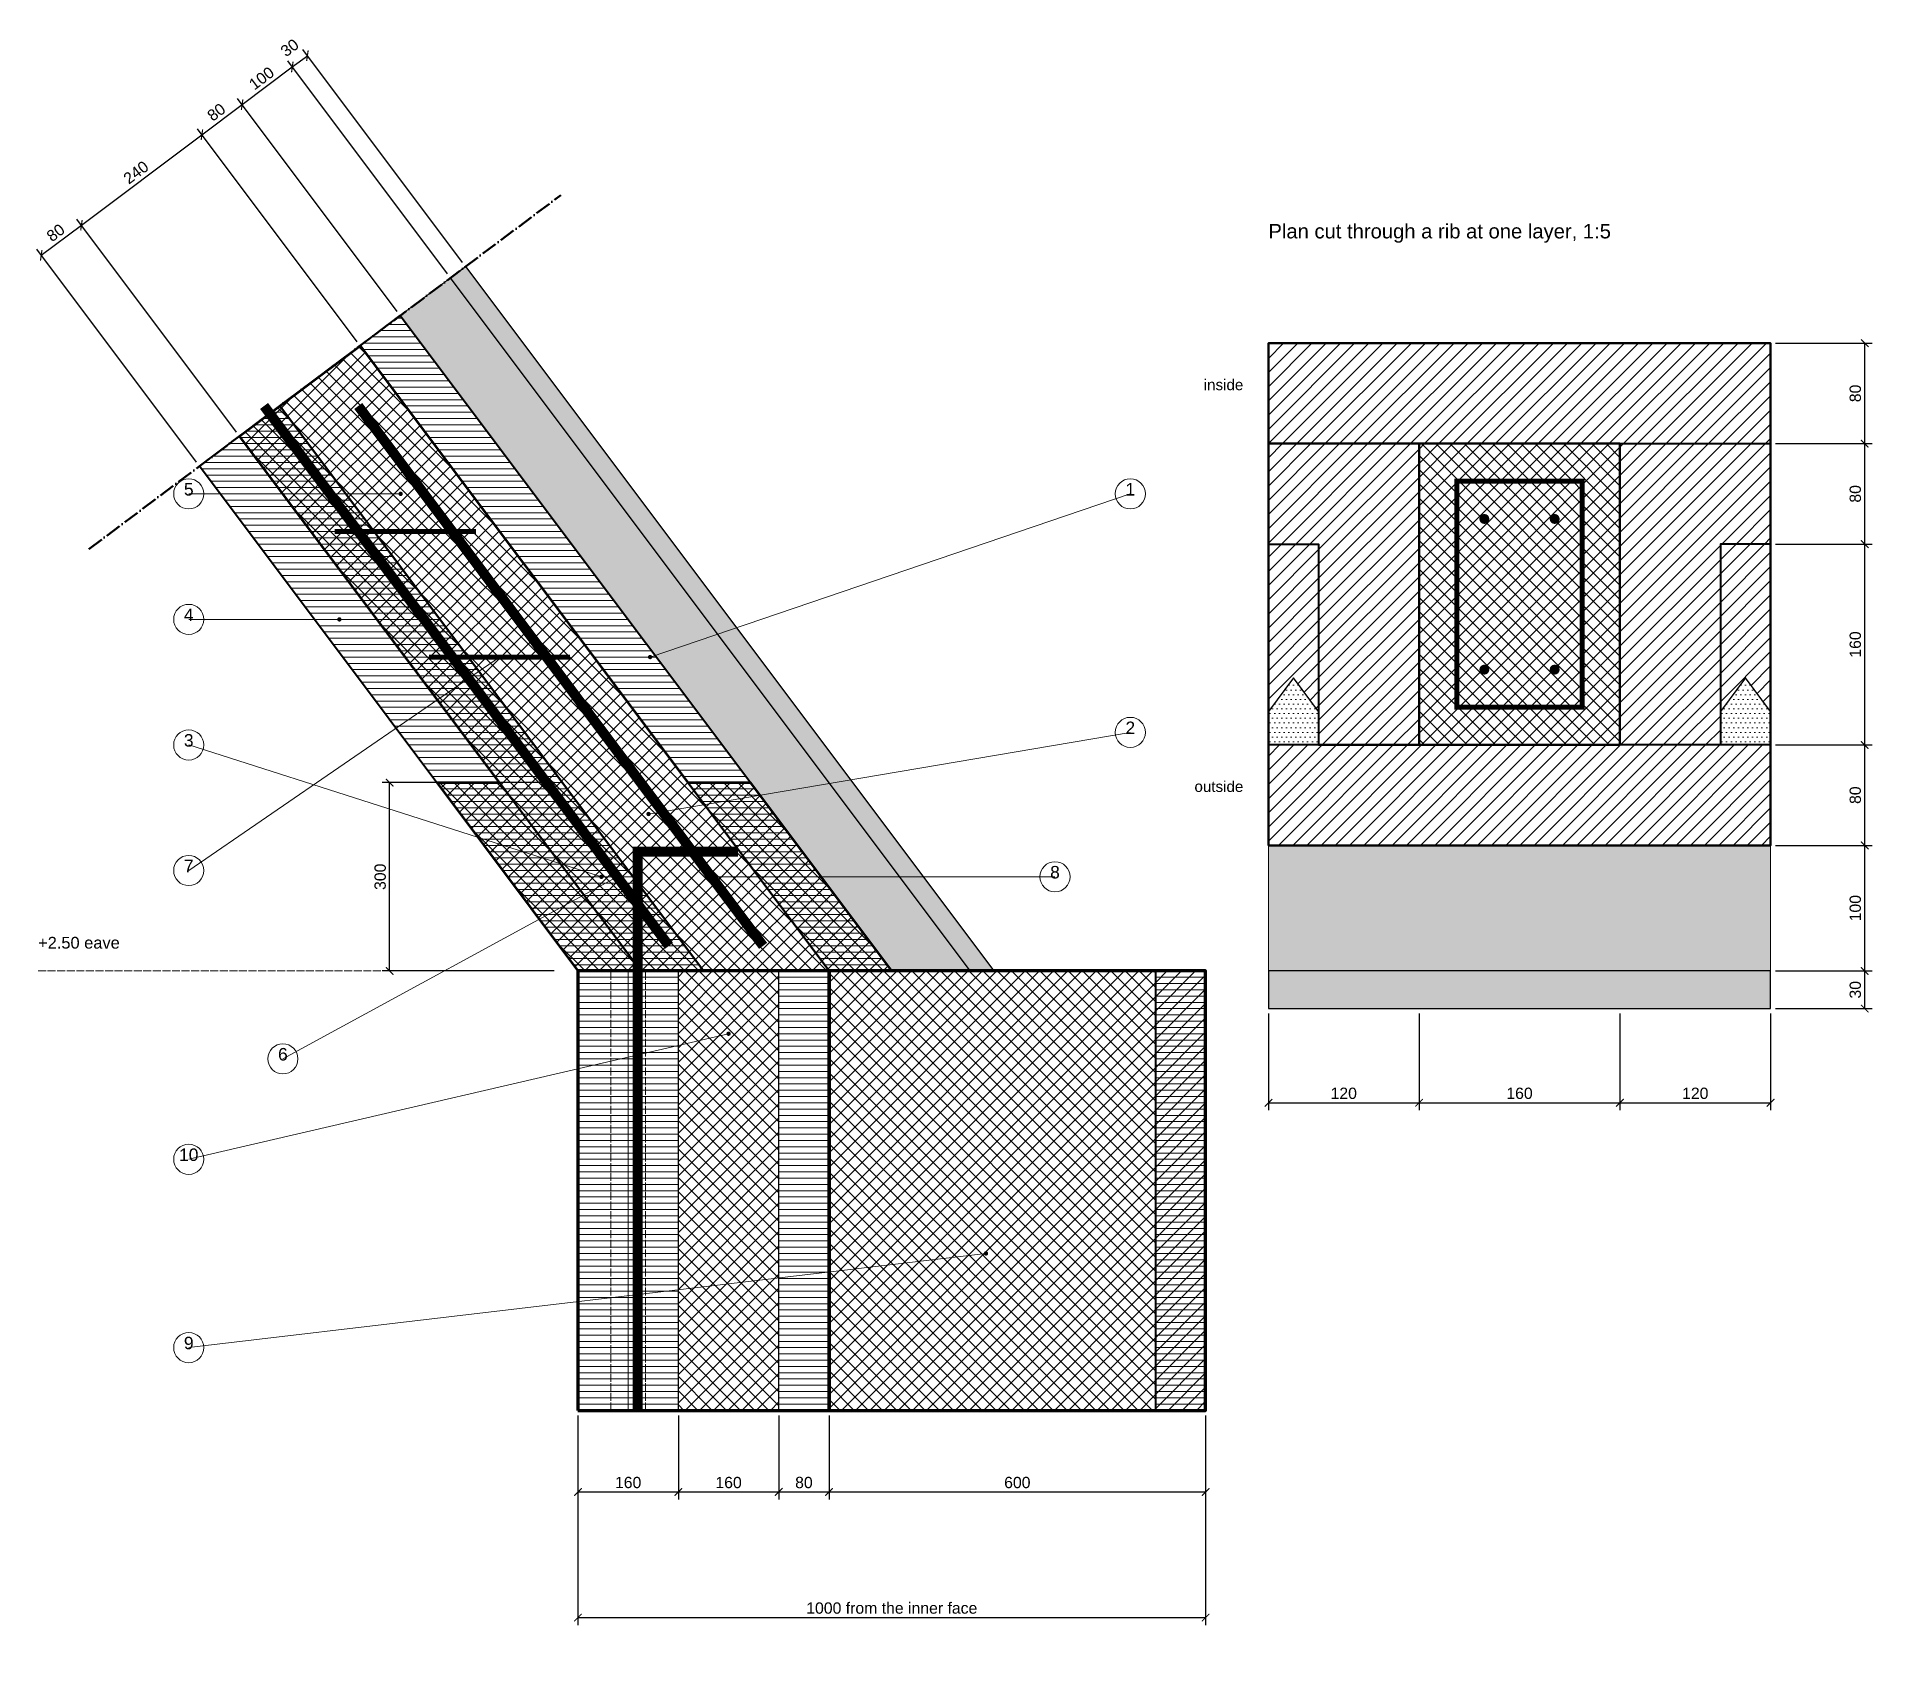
# Model space of a CAD drawing. Header units: millimetres. Extents: x -862 to 2062, y 1413 to 3988.
import ezdxf
from ezdxf.enums import TextEntityAlignment as Align

# ---------------------------------------------------------------- set-up
doc = ezdxf.new("R2010")
doc.units = ezdxf.units.MM
doc.linetypes.add('DASHDOT', pattern=[3.556, 2.54, -0.508, 0, -0.508])
doc.linetypes.add('DASHED', pattern=[1.524, 1.27, -0.254])
for name, color, linetype, lineweight in [('ANNOTATION', 4, 'CONTINUOUS', 18), ('CLADDING', 7, 'Continuous', 9), ('DIMS', 3, 'CONTINUOUS', 18), ('HATCH-CAST', 7, 'CONTINUOUS', 9), ('HATCH-INSULATION', 7, 'Continuous', 9), ('HATCH-PRINTED', 7, 'CONTINUOUS', 9), ('HIDDEN-AXIS', 8, 'DASHED', 18), ('LINES', 7, 'CONTINUOUS', 25), ('OUTLINE-CUT', 7, 'CONTINUOUS', 50), ('OUTLINE-FINE', 7, 'CONTINUOUS', 25), ('PRINT-LAYERS', 7, 'CONTINUOUS', 9), ('PRINTED-BEAD', 7, 'CONTINUOUS', 25), ('REBAR', 1, 'CONTINUOUS', 0), ('REBAR-POCKET', 8, 'DASHED', 13), ('TEXT', 7, 'CONTINUOUS', 18)]:
    doc.layers.add(name, color=color, linetype=linetype, lineweight=lineweight)
doc.styles.get("Standard").update_dxf_attribs({"font": 'arial.ttf'})
doc.dimstyles.new('PYR-1-10', dxfattribs={"dimscale": 10, "dimtxt": 1.8, "dimasz": 1.2, "dimexe": 1.2, "dimexo": 0.8, "dimgap": 0.6, "dimtad": 1, "dimdec": 0, "dimtxsty": 'Standard', "dimblk": 'ARCHTICK', "dimcen": 2.5, "dimclrd": 3, "dimclre": 3, "dimclrt": 7, "dimazin": 3, "dimtfac": 1, "dimtmove": 0, "dimatfit": 3})

# ---------------------------------------------------------------- blocks, each defined once
blk = doc.blocks.new('_ARCHTICK')
at = {"color": 0, "linetype": 'BYBLOCK', "const_width": 0.15}
blk.add_lwpolyline([(-0.5, -0.5), (0.5, 0.5)], dxfattribs=at)

msp = doc.modelspace()

# ---------------------------------------------------------------- hatches: boundary and pattern name
at = {"layer": 'ANNOTATION', "ltscale": 10}
h = msp.add_hatch(color=7, dxfattribs=at)
h.dxf.hatch_style = 1
edge = h.paths.add_edge_path()
edge.add_arc((-282.5, 3260), 3.5, 0, 360)
h = msp.add_hatch(color=7, dxfattribs=at)
h.dxf.hatch_style = 1
edge = h.paths.add_edge_path()
edge.add_arc((-380, 3060), 3.5, 0, 360)
h = msp.add_hatch(color=7, dxfattribs=at)
h.dxf.hatch_style = 1
edge = h.paths.add_edge_path()
edge.add_arc((-125, 3000), 3.5, 0, 360)
h = msp.add_hatch(color=7, dxfattribs=at)
h.dxf.hatch_style = 1
edge = h.paths.add_edge_path()
edge.add_arc((115, 3000), 3.5, 0, 360)
h = msp.add_hatch(color=7, dxfattribs=at)
h.dxf.hatch_style = 1
edge = h.paths.add_edge_path()
edge.add_arc((112.5, 2750), 3.5, 0, 360)
h = msp.add_hatch(color=7, dxfattribs=at)
h.dxf.hatch_style = 1
edge = h.paths.add_edge_path()
edge.add_arc((37.5, 2650), 3.5, 0, 360)
h = msp.add_hatch(color=7, dxfattribs=at)
h.dxf.hatch_style = 1
edge = h.paths.add_edge_path()
edge.add_arc((62.5, 2650), 3.5, 0, 360)
h = msp.add_hatch(color=7, dxfattribs=at)
h.dxf.hatch_style = 1
edge = h.paths.add_edge_path()
edge.add_arc((220, 2650), 3.5, 0, 360)
h = msp.add_hatch(color=7, dxfattribs=at)
h.dxf.hatch_style = 1
edge = h.paths.add_edge_path()
edge.add_arc((240, 2400), 3.5, 0, 360)
h = msp.add_hatch(color=7, dxfattribs=at)
h.dxf.hatch_style = 1
edge = h.paths.add_edge_path()
edge.add_arc((650, 2050), 3.5, 0, 360)
at = {"layer": 'CLADDING', "ltscale": 10}
h = msp.add_hatch(color=7, dxfattribs=at)
h.dxf.hatch_style = 1
h.paths.add_polyline_path([(-203, 3604), (-179, 3622), (662.5, 2500), (625, 2500)])
h = msp.add_hatch(color=7, dxfattribs=at)
h.dxf.hatch_style = 1
h.paths.add_polyline_path([(1100, 2500), (1900, 2500), (1900, 2440), (1100, 2440)])
at = {"layer": 'HATCH-CAST', "ltscale": 10}
h = msp.add_hatch(dxfattribs=at)
h.set_pattern_fill('ANSI37', scale=5.03937)
h.paths.add_polyline_path([(-347, 3496), (175, 2800), (-125, 2800), (-539, 3352)])
h = msp.add_hatch(dxfattribs=at)
h.set_pattern_fill('ANSI37', scale=5.03937)
h.paths.add_polyline_path([(1340, 2860), (1660, 2860), (1660, 3340), (1340, 3340)])
h = msp.add_hatch(dxfattribs=at)
h.set_pattern_fill('ANSI37', scale=5.03937)
h.paths.add_polyline_path([(500, 2500), (0, 2500), (-225, 2800), (-125, 2800), (175, 2800), (275, 2800)])
h = msp.add_hatch(dxfattribs=at)
h.set_pattern_fill('ANSI37', scale=5.0394)
h.paths.add_polyline_path([(160, 2500), (200, 2500), (320, 2500), (320, 1800), (160, 1800)])
h = msp.add_hatch(dxfattribs=at)
h.set_pattern_fill('ANSI37', scale=5.0394)
h.paths.add_polyline_path([(500, 2500), (625, 2500), (920, 2500), (920, 1800), (400, 1800), (400, 2500)])
at = {"layer": 'HATCH-INSULATION', "ltscale": 10}
h = msp.add_hatch(dxfattribs=at)
h.set_pattern_fill('DOTS', scale=4.72441)
h.paths.add_polyline_path([(-283, 3544), (-203, 3604), (625, 2500), (500, 2500)])
h = msp.add_hatch(dxfattribs=at)
h.set_pattern_fill('DOTS', scale=4.72441)
h.paths.add_polyline_path([(1100, 2860), (1100, 2913.3), (1140, 2966.7), (1180, 2913.3), (1180, 2860)])
h = msp.add_hatch(dxfattribs=at)
h.set_pattern_fill('DOTS', scale=4.72441)
h.paths.add_polyline_path([(1900, 2860), (1820, 2860), (1820, 2913.3), (1860, 2966.7), (1900, 2913.3)])
h = msp.add_hatch(dxfattribs=at)
h.set_pattern_fill('DOTS', scale=4.72441)
h.paths.add_polyline_path([(1100, 2700), (1900, 2700), (1900, 2500), (1100, 2500)])
at = {"layer": 'HATCH-PRINTED', "ltscale": 10}
h = msp.add_hatch(dxfattribs=at)
h.set_pattern_fill('ANSI31', scale=5.03937)
h.paths.add_polyline_path([(1900, 3340), (1660, 3340), (1340, 3340), (1100, 3340), (1100, 3500), (1900, 3500)])
h = msp.add_hatch(dxfattribs=at)
h.set_pattern_fill('ANSI31', scale=5.03937)
h.paths.add_polyline_path([(1340, 2860), (1180, 2860), (1180, 3180), (1100, 3180), (1100, 3340), (1340, 3340)])
h = msp.add_hatch(dxfattribs=at)
h.set_pattern_fill('ANSI31', scale=5.03937)
h.paths.add_polyline_path([(1820, 2860), (1660, 2860), (1660, 3340), (1900, 3340), (1900, 3180), (1820, 3180)])
h = msp.add_hatch(dxfattribs=at)
h.set_pattern_fill('ANSI31', scale=5.03937)
h.paths.add_polyline_path([(1100, 3180), (1180, 3180), (1180, 2913.3), (1140, 2966.7), (1100, 2913.3)])
h = msp.add_hatch(dxfattribs=at)
h.set_pattern_fill('ANSI31', scale=5.03937)
h.paths.add_polyline_path([(1820, 2913.3), (1820, 3180), (1900, 3180), (1900, 2913.3), (1860, 2966.7)])
h = msp.add_hatch(dxfattribs=at)
h.set_pattern_fill('ANSI31', scale=5.03937)
h.paths.add_polyline_path([(1820, 2860), (1900, 2860), (1900, 2700), (1100, 2700), (1100, 2860), (1180, 2860), (1340, 2860), (1660, 2860)])
h = msp.add_hatch(dxfattribs=at)
h.set_pattern_fill('ANSI31', scale=5.0394)
h.paths.add_polyline_path([(920, 2500), (1000, 2500), (1000, 1800), (920, 1800)])
at = {"layer": 'REBAR', "ltscale": 10}
h = msp.add_hatch(color=7, dxfattribs=at)
h.dxf.hatch_style = 1
edge = h.paths.add_edge_path()
edge.add_arc((1444, 3220), 8, 0, 360)
h = msp.add_hatch(color=7, dxfattribs=at)
h.dxf.hatch_style = 1
edge = h.paths.add_edge_path()
edge.add_arc((1556, 3220), 8, 0, 360)
h = msp.add_hatch(color=7, dxfattribs=at)
h.dxf.hatch_style = 1
edge = h.paths.add_edge_path()
edge.add_arc((1444, 2980), 8, 0, 360)
h = msp.add_hatch(color=7, dxfattribs=at)
h.dxf.hatch_style = 1
edge = h.paths.add_edge_path()
edge.add_arc((1556, 2980), 8, 0, 360)

# ---------------------------------------------------------------- linework, layer by layer
at = {"layer": 'ANNOTATION', "lineweight": 20, "ltscale": 10}
for points in [[(-620, 3260), (-282.5, 3260)], [(880, 3260), (115, 3000)], [(-620, 3060), (-380, 3060)], [(-620, 2660), (-125, 3000)], [(880, 2880), (112.5, 2750)], [(-620, 2860), (37.5, 2650)], [(-470, 2360), (62.5, 2650)], [(760, 2650), (220, 2650)], [(-620, 2200), (240, 2400)], [(-620, 1900), (650, 2050)]]:
    msp.add_lwpolyline(points, dxfattribs=at)
at = {"layer": 'ANNOTATION', "lineweight": 18, "ltscale": 10}
for centre in [(-620, 3260), (880, 3260), (-620, 3060), (880, 2880), (-620, 2860), (-620, 2660), (760, 2650), (-470, 2360), (-620, 2200), (-620, 1900)]:
    msp.add_circle(centre, 24, dxfattribs=at)
at = {"layer": 'HIDDEN-AXIS', "linetype": 'DASHDOT', "lineweight": 50, "ltscale": 10}
msp.add_lwpolyline([(-779, 3172), (-27, 3736)], dxfattribs=at)
at = {"layer": 'HIDDEN-AXIS', "linetype": 'DASHED', "lineweight": 20, "ltscale": 10}
msp.add_lwpolyline([(-860, 2500), (-100, 2500)], dxfattribs=at)
at = {"layer": 'LINES', "lineweight": 53, "ltscale": 10}
for points in [[(-125, 2800), (-539, 3352), (-347, 3496), (175, 2800)], [(-225, 2800), (-125, 2800)], [(-225, 2800), (0, 2500), (500, 2500), (275, 2800)], [(175, 2800), (275, 2800)]]:
    msp.add_lwpolyline(points, dxfattribs=at)
at = {"layer": 'LINES', "lineweight": 20, "ltscale": 10}
msp.add_lwpolyline([(80, 1800), (80, 2500)], dxfattribs=at)
at = {"layer": 'LINES', "lineweight": 30, "ltscale": 10}
for points in [[(160, 1800), (160, 2500)], [(320, 1800), (320, 2500)]]:
    msp.add_lwpolyline(points, dxfattribs=at)
at = {"layer": 'OUTLINE-CUT', "lineweight": 40, "ltscale": 10}
for points in [[(400, 2500), (-347, 3496), (-283, 3544), (500, 2500)], [(200, 2500), (-475, 3400), (-347, 3496), (400, 2500)], [(1100, 3340), (1900, 3340), (1900, 3500), (1100, 3500)], [(100, 2500), (-539, 3352), (-475, 3400), (200, 2500)], [(0, 2500), (-603, 3304), (-539, 3352), (100, 2500)], [(1100, 3180), (1180, 3180), (1180, 2860), (1340, 2860), (1340, 3340), (1100, 3340)], [(1900, 3180), (1820, 3180), (1820, 2860), (1660, 2860), (1660, 3340), (1900, 3340)], [(1100, 2700), (1900, 2700), (1900, 2860), (1100, 2860)], [(920, 1800), (1000, 1800), (1000, 2500), (920, 2500)]]:
    msp.add_lwpolyline(points, close=True, dxfattribs=at)
at = {"layer": 'OUTLINE-CUT', "lineweight": 50, "ltscale": 10}
for points in [[(1100, 2700), (1900, 2700), (1900, 3500), (1100, 3500)], [(1340, 2860), (1660, 2860), (1660, 3340), (1340, 3340)]]:
    msp.add_lwpolyline(points, close=True, dxfattribs=at)
at = {"layer": 'OUTLINE-CUT', "lineweight": 70, "ltscale": 10}
for points in [[(0, 1800), (400, 1800), (400, 2500), (0, 2500)], [(400, 1800), (1000, 1800), (1000, 2500), (400, 2500)]]:
    msp.add_lwpolyline(points, close=True, dxfattribs=at)
at = {"layer": 'OUTLINE-FINE', "lineweight": 9, "ltscale": 10}
for points in [[(500, 2500), (-283, 3544), (-203, 3604), (625, 2500)], [(1100, 2500), (1900, 2500), (1900, 2700), (1100, 2700)]]:
    msp.add_lwpolyline(points, close=True, dxfattribs=at)
at = {"layer": 'OUTLINE-FINE', "lineweight": 30, "ltscale": 10}
for points in [[(625, 2500), (-203, 3604), (-179, 3622), (662.5, 2500)], [(1100, 2440), (1900, 2440), (1900, 2500), (1100, 2500)]]:
    msp.add_lwpolyline(points, close=True, dxfattribs=at)
at = {"layer": 'PRINT-LAYERS', "lineweight": 13, "ltscale": 10}
for points in [[(-288.3, 3540), (-280, 3540)], [(-328.3, 3510), (-257.5, 3510)], [(-315, 3520), (-265, 3520)], [(-301.7, 3530), (-272.5, 3530)], [(-342.5, 3490), (-242.5, 3490)], [(-341.7, 3500), (-250, 3500)], [(-335, 3480), (-235, 3480)], [(-327.5, 3470), (-227.5, 3470)], [(-320, 3460), (-220, 3460)], [(-312.5, 3450), (-212.5, 3450)], [(-305, 3440), (-205, 3440)], [(-297.5, 3430), (-197.5, 3430)], [(-290, 3420), (-190, 3420)], [(-282.5, 3410), (-182.5, 3410)], [(-275, 3400), (-175, 3400)], [(-515, 3370), (-452.5, 3370)], [(-501.7, 3380), (-460, 3380)], [(-488.3, 3390), (-467.5, 3390)], [(-267.5, 3390), (-167.5, 3390)], [(-260, 3380), (-160, 3380)], [(-252.5, 3370), (-152.5, 3370)], [(-555, 3340), (-530, 3340)], [(-541.7, 3350), (-537.5, 3350)], [(-537.5, 3350), (-437.5, 3350)], [(-530, 3340), (-430, 3340)], [(-528.3, 3360), (-445, 3360)], [(-245, 3360), (-145, 3360)], [(-237.5, 3350), (-137.5, 3350)], [(-230, 3340), (-130, 3340)], [(-595, 3310), (-507.5, 3310)], [(-581.7, 3320), (-515, 3320)], [(-568.3, 3330), (-522.5, 3330)], [(-522.5, 3330), (-422.5, 3330)], [(-515, 3320), (-415, 3320)], [(-507.5, 3310), (-407.5, 3310)], [(-222.5, 3330), (-122.5, 3330)], [(-215, 3320), (-115, 3320)], [(-207.5, 3310), (-107.5, 3310)], [(-600, 3300), (-500, 3300)], [(-592.5, 3290), (-492.5, 3290)], [(-585, 3280), (-485, 3280)], [(-500, 3300), (-400, 3300)], [(-492.5, 3290), (-392.5, 3290)], [(-485, 3280), (-385, 3280)], [(-200, 3300), (-100, 3300)], [(-192.5, 3290), (-92.5, 3290)], [(-185, 3280), (-85, 3280)], [(-577.5, 3270), (-477.5, 3270)], [(-570, 3260), (-470, 3260)], [(-562.5, 3250), (-462.5, 3250)], [(-477.5, 3270), (-377.5, 3270)], [(-470, 3260), (-370, 3260)], [(-462.5, 3250), (-362.5, 3250)], [(-177.5, 3270), (-77.5, 3270)], [(-170, 3260), (-70, 3260)], [(-162.5, 3250), (-62.5, 3250)], [(-555, 3240), (-455, 3240)], [(-547.5, 3230), (-447.5, 3230)], [(-540, 3220), (-440, 3220)], [(-455, 3240), (-355, 3240)], [(-447.5, 3230), (-347.5, 3230)], [(-440, 3220), (-340, 3220)], [(-155, 3240), (-55, 3240)], [(-147.5, 3230), (-47.5, 3230)], [(-140, 3220), (-40, 3220)], [(-532.5, 3210), (-432.5, 3210)], [(-525, 3200), (-425, 3200)], [(-517.5, 3190), (-417.5, 3190)], [(-432.5, 3210), (-332.5, 3210)], [(-425, 3200), (-325, 3200)], [(-417.5, 3190), (-317.5, 3190)], [(-132.5, 3210), (-32.5, 3210)], [(-125, 3200), (-25, 3200)], [(-117.5, 3190), (-17.5, 3190)], [(-510, 3180), (-410, 3180)], [(-502.5, 3170), (-402.5, 3170)], [(-495, 3160), (-395, 3160)], [(-410, 3180), (-310, 3180)], [(-402.5, 3170), (-302.5, 3170)], [(-395, 3160), (-295, 3160)], [(-110, 3180), (-10, 3180)], [(-102.5, 3170), (-2.5, 3170)], [(-95, 3160), (5, 3160)], [(-487.5, 3150), (-387.5, 3150)], [(-480, 3140), (-380, 3140)], [(-472.5, 3130), (-372.5, 3130)], [(-387.5, 3150), (-287.5, 3150)], [(-380, 3140), (-280, 3140)], [(-372.5, 3130), (-272.5, 3130)], [(-87.5, 3150), (12.5, 3150)], [(-80, 3140), (20, 3140)], [(-72.5, 3130), (27.5, 3130)], [(-465, 3120), (-365, 3120)], [(-457.5, 3110), (-357.5, 3110)], [(-450, 3100), (-350, 3100)], [(-365, 3120), (-265, 3120)], [(-357.5, 3110), (-257.5, 3110)], [(-350, 3100), (-250, 3100)], [(-65, 3120), (35, 3120)], [(-57.5, 3110), (42.5, 3110)], [(-50, 3100), (50, 3100)], [(-442.5, 3090), (-342.5, 3090)], [(-435, 3080), (-335, 3080)], [(-342.5, 3090), (-242.5, 3090)], [(-335, 3080), (-235, 3080)], [(-42.5, 3090), (57.5, 3090)], [(-35, 3080), (65, 3080)], [(-427.5, 3070), (-327.5, 3070)], [(-420, 3060), (-320, 3060)], [(-412.5, 3050), (-312.5, 3050)], [(-327.5, 3070), (-227.5, 3070)], [(-320, 3060), (-220, 3060)], [(-312.5, 3050), (-212.5, 3050)], [(-27.5, 3070), (72.5, 3070)], [(-20, 3060), (80, 3060)], [(-12.5, 3050), (87.5, 3050)], [(-405, 3040), (-305, 3040)], [(-397.5, 3030), (-297.5, 3030)], [(-390, 3020), (-290, 3020)], [(-305, 3040), (-205, 3040)], [(-297.5, 3030), (-197.5, 3030)], [(-290, 3020), (-190, 3020)], [(-5, 3040), (95, 3040)], [(2.5, 3030), (102.5, 3030)], [(10, 3020), (110, 3020)], [(-382.5, 3010), (-282.5, 3010)], [(-375, 3000), (-275, 3000)], [(-367.5, 2990), (-267.5, 2990)], [(-282.5, 3010), (-182.5, 3010)], [(-275, 3000), (-175, 3000)], [(-267.5, 2990), (-167.5, 2990)], [(17.5, 3010), (117.5, 3010)], [(25, 3000), (125, 3000)], [(32.5, 2990), (132.5, 2990)], [(-360, 2980), (-260, 2980)], [(-352.5, 2970), (-252.5, 2970)], [(-345, 2960), (-245, 2960)], [(-260, 2980), (-160, 2980)], [(-252.5, 2970), (-152.5, 2970)], [(-245, 2960), (-145, 2960)], [(40, 2980), (140, 2980)], [(47.5, 2970), (147.5, 2970)], [(55, 2960), (155, 2960)], [(-337.5, 2950), (-237.5, 2950)], [(-330, 2940), (-230, 2940)], [(-322.5, 2930), (-222.5, 2930)], [(-237.5, 2950), (-137.5, 2950)], [(-230, 2940), (-130, 2940)], [(-222.5, 2930), (-122.5, 2930)], [(62.5, 2950), (162.5, 2950)], [(70, 2940), (170, 2940)], [(77.5, 2930), (177.5, 2930)], [(-315, 2920), (-215, 2920)], [(-307.5, 2910), (-207.5, 2910)], [(-300, 2900), (-200, 2900)], [(-215, 2920), (-115, 2920)], [(-207.5, 2910), (-107.5, 2910)], [(-200, 2900), (-100, 2900)], [(85, 2920), (185, 2920)], [(92.5, 2910), (192.5, 2910)], [(100, 2900), (200, 2900)], [(-292.5, 2890), (-192.5, 2890)], [(-285, 2880), (-185, 2880)], [(-277.5, 2870), (-177.5, 2870)], [(-192.5, 2890), (-92.5, 2890)], [(-185, 2880), (-85, 2880)], [(-177.5, 2870), (-77.5, 2870)], [(107.5, 2890), (207.5, 2890)], [(115, 2880), (215, 2880)], [(122.5, 2870), (222.5, 2870)], [(-270, 2860), (-170, 2860)], [(-262.5, 2850), (-162.5, 2850)], [(-255, 2840), (-155, 2840)], [(-170, 2860), (-70, 2860)], [(-162.5, 2850), (-62.5, 2850)], [(-155, 2840), (-55, 2840)], [(130, 2860), (230, 2860)], [(137.5, 2850), (237.5, 2850)], [(145, 2840), (245, 2840)], [(-247.5, 2830), (-147.5, 2830)], [(-240, 2820), (-140, 2820)], [(-232.5, 2810), (-132.5, 2810)], [(-147.5, 2830), (-47.5, 2830)], [(-140, 2820), (-40, 2820)], [(-132.5, 2810), (-32.5, 2810)], [(152.5, 2830), (252.5, 2830)], [(160, 2820), (260, 2820)], [(167.5, 2810), (267.5, 2810)], [(-225, 2800), (-125, 2800)], [(-217.5, 2790), (-117.5, 2790)], [(-210, 2780), (-110, 2780)], [(-125, 2800), (-25, 2800)], [(-117.5, 2790), (-17.5, 2790)], [(-110, 2780), (-10, 2780)], [(175, 2800), (275, 2800)], [(182.5, 2790), (282.5, 2790)], [(190, 2780), (290, 2780)], [(-202.5, 2770), (-102.5, 2770)], [(-195, 2760), (-95, 2760)], [(-187.5, 2750), (-87.5, 2750)], [(-102.5, 2770), (-2.5, 2770)], [(-95, 2760), (5, 2760)], [(-87.5, 2750), (12.5, 2750)], [(197.5, 2770), (297.5, 2770)], [(205, 2760), (305, 2760)], [(212.5, 2750), (312.5, 2750)], [(-180, 2740), (-80, 2740)], [(-172.5, 2730), (-72.5, 2730)], [(-165, 2720), (-65, 2720)], [(-80, 2740), (20, 2740)], [(-72.5, 2730), (27.5, 2730)], [(-65, 2720), (35, 2720)], [(220, 2740), (320, 2740)], [(227.5, 2730), (327.5, 2730)], [(235, 2720), (335, 2720)], [(-157.5, 2710), (-57.5, 2710)], [(-150, 2700), (-50, 2700)], [(-57.5, 2710), (42.5, 2710)], [(-50, 2700), (50, 2700)], [(242.5, 2710), (342.5, 2710)], [(250, 2700), (350, 2700)], [(-142.5, 2690), (-42.5, 2690)], [(-135, 2680), (-35, 2680)], [(-127.5, 2670), (-27.5, 2670)], [(-42.5, 2690), (57.5, 2690)], [(-35, 2680), (65, 2680)], [(-27.5, 2670), (72.5, 2670)], [(257.5, 2690), (357.5, 2690)], [(265, 2680), (365, 2680)], [(272.5, 2670), (372.5, 2670)], [(-120, 2660), (-20, 2660)], [(-112.5, 2650), (-12.5, 2650)], [(-105, 2640), (-5, 2640)], [(-20, 2660), (80, 2660)], [(-12.5, 2650), (87.5, 2650)], [(-5, 2640), (95, 2640)], [(280, 2660), (380, 2660)], [(287.5, 2650), (387.5, 2650)], [(295, 2640), (395, 2640)], [(-97.5, 2630), (2.5, 2630)], [(-90, 2620), (10, 2620)], [(-82.5, 2610), (17.5, 2610)], [(2.5, 2630), (102.5, 2630)], [(10, 2620), (110, 2620)], [(17.5, 2610), (117.5, 2610)], [(302.5, 2630), (402.5, 2630)], [(310, 2620), (410, 2620)], [(317.5, 2610), (417.5, 2610)], [(-75, 2600), (25, 2600)], [(-67.5, 2590), (32.5, 2590)], [(-60, 2580), (40, 2580)], [(25, 2600), (125, 2600)], [(32.5, 2590), (132.5, 2590)], [(40, 2580), (140, 2580)], [(325, 2600), (425, 2600)], [(332.5, 2590), (432.5, 2590)], [(340, 2580), (440, 2580)], [(-52.5, 2570), (47.5, 2570)], [(-45, 2560), (55, 2560)], [(-37.5, 2550), (62.5, 2550)], [(47.5, 2570), (147.5, 2570)], [(55, 2560), (155, 2560)], [(62.5, 2550), (162.5, 2550)], [(347.5, 2570), (447.5, 2570)], [(355, 2560), (455, 2560)], [(362.5, 2550), (462.5, 2550)], [(-30, 2540), (70, 2540)], [(-22.5, 2530), (77.5, 2530)], [(-15, 2520), (85, 2520)], [(70, 2540), (170, 2540)], [(77.5, 2530), (177.5, 2530)], [(85, 2520), (185, 2520)], [(370, 2540), (470, 2540)], [(377.5, 2530), (477.5, 2530)], [(385, 2520), (485, 2520)], [(-7.5, 2510), (92.5, 2510)], [(0, 2490), (160, 2490)], [(92.5, 2510), (192.5, 2510)], [(320, 2490), (400, 2490)], [(392.5, 2510), (492.5, 2510)], [(920, 2490), (1000, 2490)], [(0, 2480), (160, 2480)], [(0, 2470), (160, 2470)], [(0, 2460), (160, 2460)], [(320, 2480), (400, 2480)], [(320, 2470), (400, 2470)], [(320, 2460), (400, 2460)], [(920, 2480), (1000, 2480)], [(920, 2470), (1000, 2470)], [(920, 2460), (1000, 2460)], [(0, 2450), (160, 2450)], [(0, 2440), (160, 2440)], [(0, 2430), (160, 2430)], [(320, 2450), (400, 2450)], [(320, 2440), (400, 2440)], [(320, 2430), (400, 2430)], [(920, 2450), (1000, 2450)], [(920, 2440), (1000, 2440)], [(920, 2430), (1000, 2430)], [(0, 2420), (160, 2420)], [(0, 2410), (160, 2410)], [(0, 2400), (160, 2400)], [(320, 2420), (400, 2420)], [(320, 2410), (400, 2410)], [(320, 2400), (400, 2400)], [(920, 2420), (1000, 2420)], [(920, 2410), (1000, 2410)], [(920, 2400), (1000, 2400)], [(0, 2390), (160, 2390)], [(0, 2380), (160, 2380)], [(0, 2370), (160, 2370)], [(320, 2390), (400, 2390)], [(320, 2380), (400, 2380)], [(320, 2370), (400, 2370)], [(920, 2390), (1000, 2390)], [(920, 2380), (1000, 2380)], [(920, 2370), (1000, 2370)], [(0, 2360), (160, 2360)], [(0, 2350), (160, 2350)], [(0, 2340), (160, 2340)], [(320, 2360), (400, 2360)], [(320, 2350), (400, 2350)], [(320, 2340), (400, 2340)], [(920, 2360), (1000, 2360)], [(920, 2350), (1000, 2350)], [(920, 2340), (1000, 2340)], [(0, 2330), (160, 2330)], [(0, 2320), (160, 2320)], [(320, 2330), (400, 2330)], [(320, 2320), (400, 2320)], [(920, 2330), (1000, 2330)], [(920, 2320), (1000, 2320)], [(0, 2310), (160, 2310)], [(0, 2300), (160, 2300)], [(0, 2290), (160, 2290)], [(320, 2310), (400, 2310)], [(320, 2300), (400, 2300)], [(320, 2290), (400, 2290)], [(920, 2310), (1000, 2310)], [(920, 2300), (1000, 2300)], [(920, 2290), (1000, 2290)], [(0, 2280), (160, 2280)], [(0, 2270), (160, 2270)], [(0, 2260), (160, 2260)], [(320, 2280), (400, 2280)], [(320, 2270), (400, 2270)], [(320, 2260), (400, 2260)], [(920, 2280), (1000, 2280)], [(920, 2270), (1000, 2270)], [(920, 2260), (1000, 2260)], [(0, 2250), (160, 2250)], [(0, 2240), (160, 2240)], [(0, 2230), (160, 2230)], [(320, 2250), (400, 2250)], [(320, 2240), (400, 2240)], [(320, 2230), (400, 2230)], [(920, 2250), (1000, 2250)], [(920, 2240), (1000, 2240)], [(920, 2230), (1000, 2230)], [(0, 2220), (160, 2220)], [(0, 2210), (160, 2210)], [(0, 2200), (160, 2200)], [(320, 2220), (400, 2220)], [(320, 2210), (400, 2210)], [(320, 2200), (400, 2200)], [(920, 2220), (1000, 2220)], [(920, 2210), (1000, 2210)], [(920, 2200), (1000, 2200)], [(0, 2190), (160, 2190)], [(0, 2180), (160, 2180)], [(0, 2170), (160, 2170)], [(320, 2190), (400, 2190)], [(320, 2180), (400, 2180)], [(320, 2170), (400, 2170)], [(920, 2190), (1000, 2190)], [(920, 2180), (1000, 2180)], [(920, 2170), (1000, 2170)], [(0, 2160), (160, 2160)], [(0, 2150), (160, 2150)], [(0, 2140), (160, 2140)], [(320, 2160), (400, 2160)], [(320, 2150), (400, 2150)], [(320, 2140), (400, 2140)], [(920, 2160), (1000, 2160)], [(920, 2150), (1000, 2150)], [(920, 2140), (1000, 2140)], [(0, 2130), (160, 2130)], [(0, 2120), (160, 2120)], [(0, 2110), (160, 2110)], [(320, 2130), (400, 2130)], [(320, 2120), (400, 2120)], [(320, 2110), (400, 2110)], [(920, 2130), (1000, 2130)], [(920, 2120), (1000, 2120)], [(920, 2110), (1000, 2110)], [(0, 2100), (160, 2100)], [(0, 2090), (160, 2090)], [(0, 2080), (160, 2080)], [(320, 2100), (400, 2100)], [(320, 2090), (400, 2090)], [(320, 2080), (400, 2080)], [(920, 2100), (1000, 2100)], [(920, 2090), (1000, 2090)], [(920, 2080), (1000, 2080)], [(0, 2070), (160, 2070)], [(0, 2060), (160, 2060)], [(0, 2050), (160, 2050)], [(320, 2070), (400, 2070)], [(320, 2060), (400, 2060)], [(320, 2050), (400, 2050)], [(920, 2070), (1000, 2070)], [(920, 2060), (1000, 2060)], [(920, 2050), (1000, 2050)], [(0, 2040), (160, 2040)], [(0, 2030), (160, 2030)], [(0, 2020), (160, 2020)], [(320, 2040), (400, 2040)], [(320, 2030), (400, 2030)], [(320, 2020), (400, 2020)], [(920, 2040), (1000, 2040)], [(920, 2030), (1000, 2030)], [(920, 2020), (1000, 2020)], [(0, 2010), (160, 2010)], [(0, 2000), (160, 2000)], [(0, 1990), (160, 1990)], [(320, 2010), (400, 2010)], [(320, 2000), (400, 2000)], [(320, 1990), (400, 1990)], [(920, 2010), (1000, 2010)], [(920, 2000), (1000, 2000)], [(920, 1990), (1000, 1990)], [(0, 1980), (160, 1980)], [(0, 1970), (160, 1970)], [(0, 1960), (160, 1960)], [(320, 1980), (400, 1980)], [(320, 1970), (400, 1970)], [(320, 1960), (400, 1960)], [(920, 1980), (1000, 1980)], [(920, 1970), (1000, 1970)], [(920, 1960), (1000, 1960)], [(0, 1950), (160, 1950)], [(0, 1940), (160, 1940)], [(0, 1930), (160, 1930)], [(320, 1950), (400, 1950)], [(320, 1940), (400, 1940)], [(320, 1930), (400, 1930)], [(920, 1950), (1000, 1950)], [(920, 1940), (1000, 1940)], [(920, 1930), (1000, 1930)], [(0, 1920), (160, 1920)], [(0, 1910), (160, 1910)], [(320, 1920), (400, 1920)], [(320, 1910), (400, 1910)], [(920, 1920), (1000, 1920)], [(920, 1910), (1000, 1910)], [(0, 1900), (160, 1900)], [(0, 1890), (160, 1890)], [(0, 1880), (160, 1880)], [(320, 1900), (400, 1900)], [(320, 1890), (400, 1890)], [(320, 1880), (400, 1880)], [(920, 1900), (1000, 1900)], [(920, 1890), (1000, 1890)], [(920, 1880), (1000, 1880)], [(0, 1870), (160, 1870)], [(0, 1860), (160, 1860)], [(0, 1850), (160, 1850)], [(320, 1870), (400, 1870)], [(320, 1860), (400, 1860)], [(320, 1850), (400, 1850)], [(920, 1870), (1000, 1870)], [(920, 1860), (1000, 1860)], [(920, 1850), (1000, 1850)], [(0, 1840), (160, 1840)], [(0, 1830), (160, 1830)], [(0, 1820), (160, 1820)], [(320, 1840), (400, 1840)], [(320, 1830), (400, 1830)], [(320, 1820), (400, 1820)], [(920, 1840), (1000, 1840)], [(920, 1830), (1000, 1830)], [(920, 1820), (1000, 1820)], [(0, 1810), (160, 1810)], [(320, 1810), (400, 1810)], [(920, 1810), (1000, 1810)]]:
    msp.add_lwpolyline(points, dxfattribs=at)
at = {"layer": 'PRINTED-BEAD', "lineweight": 25, "ltscale": 10}
for points in [[(1100, 2913.3), (1100, 3180)], [(1100, 3180), (1180, 3180)], [(1180, 3180), (1180, 2913.3)], [(1820, 2913.3), (1820, 3180)], [(1820, 3180), (1900, 3180)], [(1900, 3180), (1900, 2913.3)], [(1140, 2966.7), (1100, 2913.3)], [(1180, 2913.3), (1140, 2966.7)], [(1860, 2966.7), (1820, 2913.3)], [(1900, 2913.3), (1860, 2966.7)]]:
    msp.add_lwpolyline(points, dxfattribs=at)
at = {"layer": 'REBAR', "lineweight": 0, "ltscale": 10}
for points, const_width in [([(145, 2540), (-500, 3400)], 16), ([(295, 2540), (-350, 3400)], 16), ([(-387.5, 3200), (-162.5, 3200)], 8), ([(-237.5, 3000), (-12.5, 3000)], 8), ([(95, 1800), (95, 2690), (255, 2690)], 16)]:
    msp.add_lwpolyline(points, dxfattribs=dict(at, const_width=const_width))
at = {"layer": 'REBAR', "lineweight": 0, "ltscale": 10, "const_width": 8}
msp.add_lwpolyline([(1400, 2920), (1600, 2920), (1600, 3280), (1400, 3280)], close=True, dxfattribs=at)
at = {"layer": 'REBAR-POCKET', "linetype": 'DASHED', "lineweight": 15, "ltscale": 10}
for points in [[(52.5, 1800), (52.5, 2500)], [(107.5, 1800), (107.5, 2500)]]:
    msp.add_lwpolyline(points, dxfattribs=at)

# ---------------------------------------------------------------- texts
at = {"layer": 'ANNOTATION', "ltscale": 10}
for s, height, p in [('5', 19.9, (-620, 3251.4)), ('1', 19.9, (880, 3251.4)), ('4', 19.9, (-620, 3051.4)), ('2', 19.9, (880, 2871.4)), ('3', 19.9, (-620, 2851.4)), ('7', 19.9, (-620, 2651.4)), ('8', 19.9, (760, 2641.4)), ('6', 19.9, (-470, 2351.4)), ('10', 19.87, (-620, 2191.4)), ('9', 19.9, (-620, 1891.4))]:
    msp.add_text(s, height=height, dxfattribs=at).set_placement(p, align=Align.BOTTOM_CENTER)
at = {"layer": 'TEXT', "ltscale": 10}
for s, height, p in [('Plan cut through a rib at one layer, 1:5', 23.04, (1100, 3660)), ('+2.50 eave', 18.72, (-860, 2530))]:
    msp.add_text(s, height=height, dxfattribs=at).set_placement(p, align=Align.BOTTOM_LEFT)
for s, p in [('inside', (1060, 3420)), ('outside', (1060, 2780))]:
    msp.add_text(s, height=17.28, dxfattribs=at).set_placement(p, align=Align.BOTTOM_RIGHT)

# ---------------------------------------------------------------- dimensions: what is measured, and where the dimension line sits
at = {"layer": 'DIMS'}
for base, p1, p2, angle in [((-455, 3940), (-203, 3604), (-179, 3622), 36.8699), ((-535, 3880), (-283, 3544), (-203, 3604), 36.8699), ((-599, 3832), (-347, 3496), (-283, 3544), 36.8699), ((-791, 3688), (-539, 3352), (-347, 3496), 36.8699), ((-855, 3640), (-603, 3304), (-539, 3352), 36.8699), ((-300, 2500), (-30, 2500), (-30, 2800), 90)]:
    msp.add_linear_dim(base=base, p1=p1, p2=p2, angle=angle, dimstyle='PYR-1-10', dxfattribs=at).render()
for base, p1, p2 in [((2050, 3340), (1900, 3340), (1900, 3500)), ((2050, 3180), (1900, 3180), (1900, 3340)), ((2050, 2860), (1900, 2860), (1900, 3180)), ((2050, 2700), (1900, 2700), (1900, 2860)), ((2050, 2500), (1900, 2500), (1900, 2700)), ((2050, 2440), (1900, 2440), (1900, 2500))]:
    msp.add_linear_dim(base=base, p1=p1, p2=p2, angle=90, dimstyle='PYR-1-10', override={"dimlfac": 0.5}, dxfattribs=at).render()
for base, p1, p2 in [((1100, 2290), (1100, 2440), (1340, 2440)), ((1340, 2290), (1340, 2440), (1660, 2440)), ((1660, 2290), (1660, 2440), (1900, 2440))]:
    msp.add_linear_dim(base=base, p1=p1, p2=p2, dimstyle='PYR-1-10', override={"dimlfac": 0.5}, dxfattribs=at).render()
for base, p1, p2 in [((0, 1670), (0, 1800), (160, 1800)), ((160, 1670), (160, 1800), (320, 1800)), ((320, 1670), (320, 1800), (400, 1800)), ((400, 1670), (400, 1800), (1000, 1800))]:
    msp.add_linear_dim(base=base, p1=p1, p2=p2, dimstyle='PYR-1-10', dxfattribs=at).render()
msp.add_linear_dim(base=(0, 1470), p1=(0, 1670), p2=(1000, 1670), text='<> from the inner face', dimstyle='PYR-1-10', dxfattribs=at).render()

doc.saveas('drawing.dxf')
